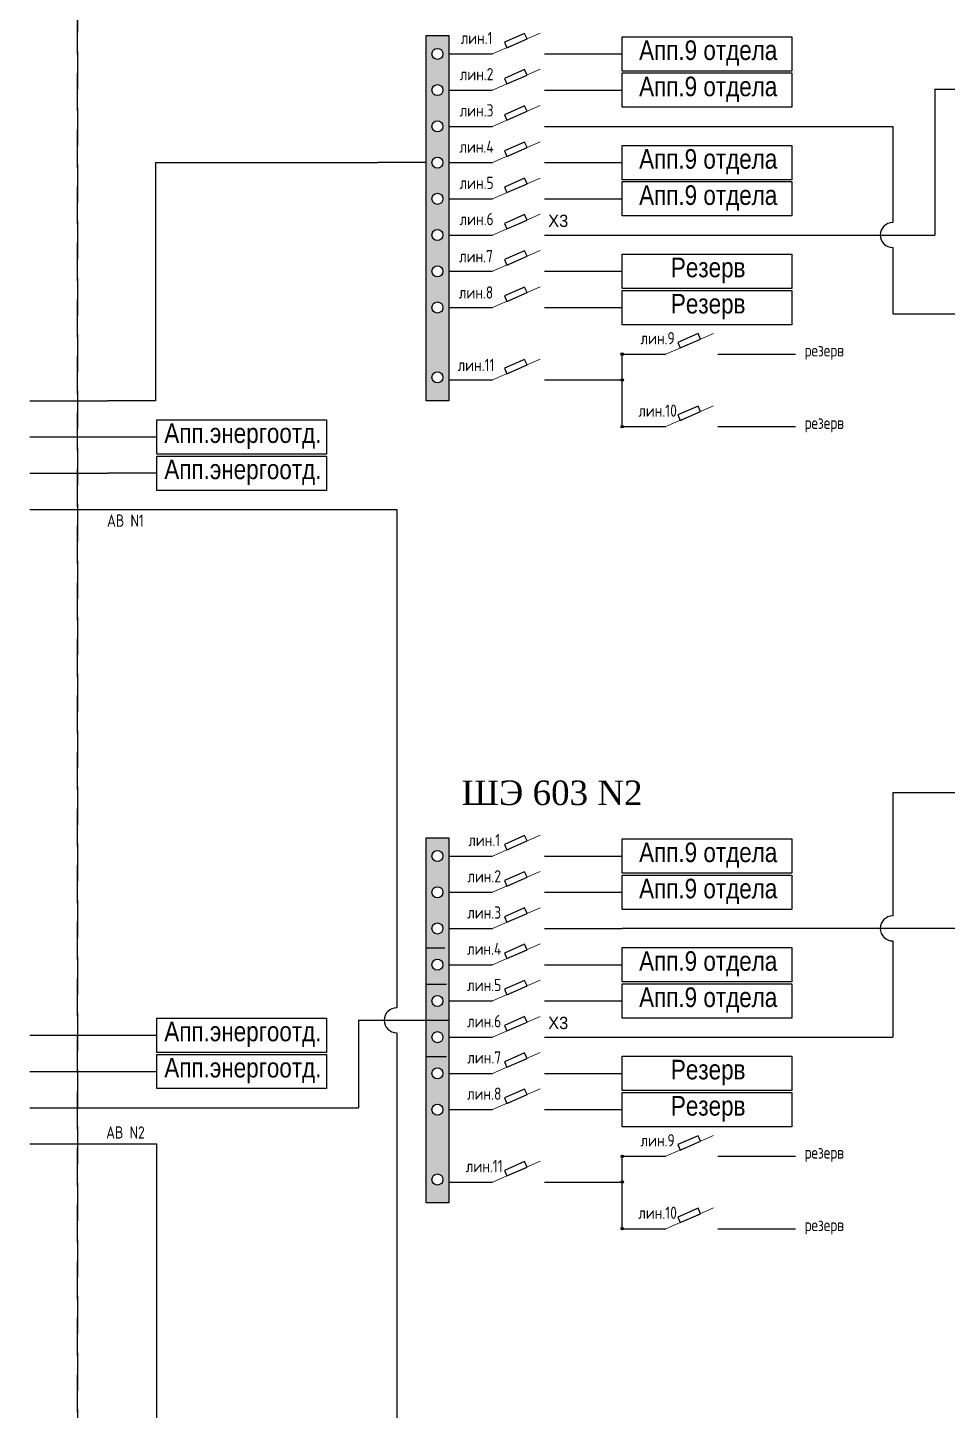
# Model space of a CAD drawing. Header units: millimetres. Extents: x 469 to 1373, y 421 to 976.
# Drawn here: x 1146.8 to 1208.8, y 771.2 to 864.4 of the extents above; entities that cross this region are included whole.
import ezdxf

# ---------------------------------------------------------------- set-up
doc = ezdxf.new("R2010")
doc.units = ezdxf.units.MM
doc.header["$LTSCALE"] = 0.1
doc.linetypes.add('DASHEDX2', pattern=[38.1, 25.4, -12.7])

msp = doc.modelspace()

# ---------------------------------------------------------------- hatches: boundary and pattern name
h = msp.add_hatch(color=256)
h.paths.add_polyline_path([(1175.206, 863.824), (1173.67, 863.824), (1173.67, 839.238), (1175.206, 839.238)])
h.paths.add_polyline_path([(1174.811, 847.954, -1), (1174.064, 847.954, -1)], flags=16)
h.paths.add_polyline_path([(1174.064, 850.394, -1), (1174.811, 850.394, -1)], flags=16)
h.paths.add_polyline_path([(1174.811, 845.514, -1), (1174.064, 845.514, -1)], flags=16)
h.paths.add_polyline_path([(1174.064, 852.834, -1), (1174.811, 852.834, -1)], flags=16)
h.paths.add_polyline_path([(1174.064, 855.274, -1), (1174.811, 855.274, -1)], flags=16)
h.paths.add_polyline_path([(1174.811, 840.807, -1), (1174.064, 840.807, -1)], flags=16)
h.paths.add_polyline_path([(1174.064, 857.714, -1), (1174.811, 857.714, -1)], flags=16)
h.paths.add_polyline_path([(1174.064, 860.154, -1), (1174.811, 860.154, -1)], flags=16)
h.paths.add_polyline_path([(1174.064, 862.594, -1), (1174.811, 862.594, -1)], flags=16)
h = msp.add_hatch(color=256)
h.paths.add_polyline_path([(1186.969, 842.374), (1186.886, 842.374), (1186.886, 842.291, 0.414214)], flags=17)
h.paths.add_polyline_path([(1186.803, 842.374, 0.414214), (1186.886, 842.291), (1186.886, 842.374), (1186.969, 842.374, 1)])
h = msp.add_hatch(color=256)
h.paths.add_polyline_path([(1186.969, 840.634), (1186.886, 840.634), (1186.886, 840.551, 0.414214)], flags=17)
h.paths.add_polyline_path([(1186.803, 840.634, 0.414214), (1186.886, 840.551), (1186.886, 840.634), (1186.969, 840.634, 1)])
h = msp.add_hatch(color=256)
h.paths.add_polyline_path([(1186.969, 837.494), (1186.886, 837.494), (1186.886, 837.411, 0.414214)], flags=17)
h.paths.add_polyline_path([(1186.803, 837.494, 0.414214), (1186.886, 837.411), (1186.886, 837.494), (1186.969, 837.494, 1)])
h = msp.add_hatch(color=256)
h.paths.add_polyline_path([(1175.206, 809.807), (1173.67, 809.807), (1173.67, 785.221), (1175.206, 785.221)])
h.paths.add_polyline_path([(1174.811, 793.937, -1), (1174.064, 793.937, -1)], flags=16)
h.paths.add_polyline_path([(1174.064, 796.377, -1), (1174.811, 796.377, -1)], flags=16)
h.paths.add_polyline_path([(1174.811, 791.497, -1), (1174.064, 791.497, -1)], flags=16)
h.paths.add_polyline_path([(1174.064, 798.817, -1), (1174.811, 798.817, -1)], flags=16)
h.paths.add_polyline_path([(1174.064, 801.257, -1), (1174.811, 801.257, -1)], flags=16)
h.paths.add_polyline_path([(1174.811, 786.79, -1), (1174.064, 786.79, -1)], flags=16)
h.paths.add_polyline_path([(1174.064, 803.697, -1), (1174.811, 803.697, -1)], flags=16)
h.paths.add_polyline_path([(1174.064, 806.137, -1), (1174.811, 806.137, -1)], flags=16)
h.paths.add_polyline_path([(1174.064, 808.577, -1), (1174.811, 808.577, -1)], flags=16)
h = msp.add_hatch(color=256)
h.paths.add_polyline_path([(1186.969, 788.357), (1186.886, 788.357), (1186.886, 788.274, 0.414214)], flags=17)
h.paths.add_polyline_path([(1186.803, 788.357, 0.414214), (1186.886, 788.274), (1186.886, 788.357), (1186.969, 788.357, 1)])
h = msp.add_hatch(color=256)
h.paths.add_polyline_path([(1186.969, 786.617), (1186.886, 786.617), (1186.886, 786.534, 0.414214)], flags=17)
h.paths.add_polyline_path([(1186.803, 786.617, 0.414214), (1186.886, 786.534), (1186.886, 786.617), (1186.969, 786.617, 1)])
h = msp.add_hatch(color=256)
h.paths.add_polyline_path([(1186.969, 783.477), (1186.886, 783.477), (1186.886, 783.394, 0.414214)], flags=17)
h.paths.add_polyline_path([(1186.803, 783.477, 0.414214), (1186.886, 783.394), (1186.886, 783.477), (1186.969, 783.477, 1)])

# ---------------------------------------------------------------- linework, layer by layer
at = {"lineweight": 15}
for p, q in [((1178.15, 862.594), (1181.366, 863.995)), ((1178.15, 860.154), (1181.366, 861.555)), ((1178.15, 857.714), (1181.366, 859.115)), ((1178.15, 855.274), (1181.366, 856.675)), ((1178.15, 852.834), (1181.366, 854.235)), ((1178.15, 850.394), (1181.366, 851.795)), ((1178.15, 847.954), (1181.366, 849.355)), ((1178.15, 845.514), (1181.366, 846.915)), ((1189.83, 842.374), (1193.046, 843.775)), ((1178.15, 840.634), (1181.366, 842.036)), ((1189.83, 837.494), (1193.046, 838.895)), ((1178.15, 808.577), (1181.366, 809.978)), ((1178.15, 806.137), (1181.366, 807.538)), ((1178.15, 803.697), (1181.366, 805.098)), ((1178.15, 801.257), (1181.366, 802.658)), ((1178.15, 798.817), (1181.366, 800.218)), ((1178.15, 796.377), (1181.366, 797.778)), ((1178.15, 793.937), (1181.366, 795.338)), ((1178.15, 791.497), (1181.366, 792.898)), ((1189.83, 788.357), (1193.046, 789.758)), ((1178.15, 786.617), (1181.366, 788.018)), ((1189.83, 783.477), (1193.046, 784.878))]:
    msp.add_line(p, q, dxfattribs=at)
for p, q in [((1175.206, 862.594), (1178.15, 862.594)), ((1181.658, 862.594), (1186.886, 862.594)), ((1175.206, 860.154), (1178.15, 860.154)), ((1181.658, 860.154), (1186.886, 860.154)), ((1207.947, 860.219), (1207.947, 850.394)), ((1207.947, 860.219), (1267.388, 860.219)), ((1175.206, 857.714), (1178.15, 857.714)), ((1181.658, 857.714), (1205.114, 857.714)), ((1205.114, 857.714), (1205.114, 851.237)), ((1155.436, 855.274), (1170.429, 855.274)), ((1155.436, 855.274), (1155.436, 839.238)), ((1173.67, 855.274), (1170.429, 855.274)), ((1175.206, 855.274), (1178.15, 855.274)), ((1181.658, 855.274), (1186.886, 855.274)), ((1175.206, 852.834), (1178.15, 852.834)), ((1181.658, 852.834), (1186.886, 852.834)), ((1175.206, 850.394), (1178.15, 850.394)), ((1181.658, 850.394), (1207.947, 850.394)), ((1205.114, 849.552), (1205.114, 845.093)), ((1175.206, 847.954), (1178.15, 847.954)), ((1181.658, 847.954), (1186.886, 847.954)), ((1175.206, 845.514), (1178.15, 845.514)), ((1181.658, 845.514), (1186.886, 845.514)), ((1205.114, 845.093), (1212.851, 845.093)), ((1186.886, 842.374), (1189.83, 842.374)), ((1186.886, 837.494), (1186.886, 842.374)), ((1193.338, 842.374), (1198.566, 842.374)), ((1175.206, 840.634), (1178.15, 840.634)), ((1181.658, 840.634), (1186.886, 840.634)), ((1146.976, 839.238), (1152.204, 839.238)), ((1155.436, 839.238), (1152.204, 839.238)), ((1186.886, 837.494), (1189.83, 837.494)), ((1193.338, 837.494), (1198.566, 837.494)), ((1146.976, 836.798), (1155.538, 836.798)), ((1146.976, 834.358), (1152.204, 834.358)), ((1155.538, 834.358), (1152.204, 834.358)), ((1146.976, 831.918), (1171.692, 831.918)), ((1171.692, 831.918), (1171.692, 798.356)), ((1205.114, 812.858), (1205.114, 804.539)), ((1205.114, 812.858), (1274.355, 812.858)), ((1175.206, 808.577), (1178.15, 808.577)), ((1181.658, 808.577), (1186.886, 808.577)), ((1175.206, 806.137), (1178.15, 806.137)), ((1181.658, 806.137), (1186.886, 806.137)), ((1175.206, 803.697), (1178.15, 803.697)), ((1181.658, 803.697), (1186.886, 803.697)), ((1209.633, 803.697), (1186.886, 803.697)), ((1205.114, 802.855), (1205.114, 796.377)), ((1173.67, 802.394), (1174.943, 802.394)), ((1175.206, 801.257), (1178.15, 801.257)), ((1181.658, 801.257), (1186.886, 801.257)), ((1173.67, 799.954), (1175.044, 799.954)), ((1175.206, 798.817), (1178.15, 798.817)), ((1181.658, 798.817), (1186.886, 798.817)), ((1169.111, 797.514), (1175.206, 797.514)), ((1169.111, 797.514), (1169.111, 791.626)), ((1146.976, 796.506), (1152.204, 796.506)), ((1152.204, 796.506), (1155.538, 796.506)), ((1171.692, 796.671), (1171.692, 750.656)), ((1175.206, 796.377), (1178.15, 796.377)), ((1181.658, 796.377), (1186.886, 796.377)), ((1181.658, 796.377), (1205.114, 796.377)), ((1173.67, 795.074), (1175.044, 795.074)), ((1146.976, 794.066), (1155.538, 794.066)), ((1175.206, 793.937), (1178.15, 793.937)), ((1181.658, 793.937), (1186.886, 793.937)), ((1146.976, 791.626), (1169.111, 791.626)), ((1175.206, 791.497), (1178.15, 791.497)), ((1181.658, 791.497), (1186.886, 791.497)), ((1146.976, 789.186), (1155.538, 789.186)), ((1155.538, 743.303), (1155.538, 789.186)), ((1186.886, 788.357), (1189.83, 788.357)), ((1186.886, 783.477), (1186.886, 788.357)), ((1193.338, 788.357), (1198.566, 788.357)), ((1175.206, 786.617), (1178.15, 786.617)), ((1181.658, 786.617), (1186.886, 786.617)), ((1186.886, 783.477), (1189.83, 783.477)), ((1193.338, 783.477), (1198.566, 783.477))]:
    msp.add_line(p, q)
at = {"linetype": 'DASHEDX2'}
for points in [[(1150.182, 760.088), (1040.254, 760.088), (1040.254, 870.376), (1150.182, 870.376)], [(1272.373, 733.021), (1150.182, 733.021), (1150.182, 870.376), (1272.373, 870.376)]]:
    msp.add_lwpolyline(points, close=True, dxfattribs=at)
for points in [[(1173.67, 863.824), (1175.206, 863.824), (1175.206, 839.238), (1173.67, 839.238)], [(1179.105, 863.01), (1180.473, 863.606), (1180.313, 863.975), (1178.945, 863.378)], [(1186.886, 863.75), (1198.312, 863.75), (1198.312, 861.438), (1186.886, 861.438)], [(1179.105, 860.57), (1180.473, 861.166), (1180.313, 861.535), (1178.945, 860.939)], [(1186.886, 861.31), (1198.312, 861.31), (1198.312, 858.998), (1186.886, 858.998)], [(1179.105, 858.13), (1180.473, 858.726), (1180.313, 859.095), (1178.945, 858.499)], [(1179.105, 855.69), (1180.473, 856.286), (1180.313, 856.655), (1178.945, 856.059)], [(1186.886, 856.43), (1198.312, 856.43), (1198.312, 854.119), (1186.886, 854.119)], [(1179.105, 853.25), (1180.473, 853.846), (1180.313, 854.215), (1178.945, 853.619)], [(1186.886, 853.99), (1198.312, 853.99), (1198.312, 851.679), (1186.886, 851.679)], [(1179.105, 850.81), (1180.473, 851.406), (1180.313, 851.775), (1178.945, 851.179)], [(1179.105, 848.37), (1180.473, 848.966), (1180.313, 849.335), (1178.945, 848.739)], [(1186.886, 849.11), (1198.312, 849.11), (1198.312, 846.799), (1186.886, 846.799)], [(1179.105, 845.93), (1180.473, 846.526), (1180.313, 846.895), (1178.945, 846.299)], [(1186.886, 846.67), (1198.312, 846.67), (1198.312, 844.359), (1186.886, 844.359)], [(1190.785, 842.79), (1192.154, 843.386), (1191.993, 843.755), (1190.625, 843.159)], [(1179.105, 841.05), (1180.473, 841.647), (1180.313, 842.015), (1178.945, 841.419)], [(1190.785, 837.91), (1192.154, 838.506), (1191.993, 838.875), (1190.625, 838.279)], [(1155.538, 837.954), (1166.964, 837.954), (1166.964, 835.642), (1155.538, 835.642)], [(1155.538, 835.514), (1166.964, 835.514), (1166.964, 833.202), (1155.538, 833.202)], [(1173.67, 809.807), (1175.206, 809.807), (1175.206, 785.221), (1173.67, 785.221)], [(1179.105, 808.993), (1180.473, 809.589), (1180.313, 809.958), (1178.945, 809.361)], [(1186.886, 809.732), (1198.312, 809.732), (1198.312, 807.421), (1186.886, 807.421)], [(1179.105, 806.553), (1180.473, 807.149), (1180.313, 807.518), (1178.945, 806.921)], [(1186.886, 807.293), (1198.312, 807.293), (1198.312, 804.981), (1186.886, 804.981)], [(1179.105, 804.113), (1180.473, 804.709), (1180.313, 805.078), (1178.945, 804.481)], [(1179.105, 801.673), (1180.473, 802.269), (1180.313, 802.638), (1178.945, 802.042)], [(1186.886, 802.413), (1198.312, 802.413), (1198.312, 800.101), (1186.886, 800.101)], [(1179.105, 799.233), (1180.473, 799.829), (1180.313, 800.198), (1178.945, 799.602)], [(1186.886, 799.973), (1198.312, 799.973), (1198.312, 797.662), (1186.886, 797.662)], [(1155.538, 797.661), (1166.964, 797.661), (1166.964, 795.35), (1155.538, 795.35)], [(1179.105, 796.793), (1180.473, 797.389), (1180.313, 797.758), (1178.945, 797.162)], [(1155.538, 795.221), (1166.964, 795.221), (1166.964, 792.91), (1155.538, 792.91)], [(1179.105, 794.353), (1180.473, 794.949), (1180.313, 795.318), (1178.945, 794.722)], [(1186.886, 795.093), (1198.312, 795.093), (1198.312, 792.782), (1186.886, 792.782)], [(1179.105, 791.913), (1180.473, 792.509), (1180.313, 792.878), (1178.945, 792.282)], [(1186.886, 792.653), (1198.312, 792.653), (1198.312, 790.342), (1186.886, 790.342)], [(1190.785, 788.773), (1192.154, 789.369), (1191.993, 789.738), (1190.625, 789.142)], [(1179.105, 787.033), (1180.473, 787.63), (1180.313, 787.998), (1178.945, 787.402)], [(1190.785, 783.893), (1192.154, 784.489), (1191.993, 784.858), (1190.625, 784.262)]]:
    msp.add_lwpolyline(points, close=True)
for centre, radius in [((1174.438, 862.594), 0.373), ((1174.438, 860.154), 0.373), ((1174.438, 857.714), 0.373), ((1174.438, 855.274), 0.373), ((1174.438, 852.834), 0.373), ((1174.438, 850.394), 0.373), ((1174.438, 847.954), 0.373), ((1174.438, 845.514), 0.373), ((1186.886, 842.374), 0.083), ((1174.438, 840.807), 0.373), ((1186.886, 840.634), 0.083), ((1186.886, 837.494), 0.083), ((1174.438, 808.577), 0.373), ((1174.438, 806.137), 0.373), ((1174.438, 803.697), 0.373), ((1174.438, 801.257), 0.373), ((1174.438, 798.817), 0.373), ((1174.438, 796.377), 0.373), ((1174.438, 793.937), 0.373), ((1174.438, 791.497), 0.373), ((1186.886, 788.357), 0.083), ((1174.438, 786.79), 0.373), ((1186.886, 786.617), 0.083), ((1186.886, 783.477), 0.083)]:
    msp.add_circle(centre, radius)
for centre in [(1205.114, 850.394), (1205.114, 803.697), (1171.692, 797.514)]:
    msp.add_arc(centre, 0.842, 90, 270)

# ---------------------------------------------------------------- texts
at = {"attachment_point": 5}
for s, insert, char_height, width in [('{\\fGOST|b0|i0|c204|p34;лин.1}', (1177.077, 863.668), 0.825, 13.43845), ('{\\fArial Narrow|b0|i0|c204|p34;Апп.9 отдела}', (1192.678, 862.652), 1.32, 12.7846), ('{\\fGOST|b0|i0|c204|p34;лин.2}', (1177.077, 861.228), 0.825, 13.43845), ('{\\fArial Narrow|b0|i0|c204|p34;Апп.9 отдела}', (1192.678, 860.212), 1.32, 12.7846), ('{\\fGOST|b0|i0|c204|p34;лин.3}', (1177.077, 858.788), 0.825, 13.43845), ('{\\fGOST|b0|i0|c204|p34;лин.4}', (1177.077, 856.348), 0.825, 13.43845), ('{\\fArial Narrow|b0|i0|c204|p34;Апп.9 отдела}', (1192.678, 855.332), 1.32, 12.7846), ('{\\fGOST|b0|i0|c204|p34;лин.5}', (1177.077, 853.908), 0.825, 13.43845), ('{\\fArial Narrow|b0|i0|c204|p34;Апп.9 отдела}', (1192.678, 852.892), 1.32, 12.7846), ('{\\fGOST|b0|i0|c204|p34;лин.6}', (1177.077, 851.468), 0.825, 13.43845), ('X3', (1182.575, 851.346), 0.825, 13.43843), ('{\\fGOST|b0|i0|c204|p34;лин.7}', (1177.038, 848.966), 0.825, 13.43845), ('{\\fArial Narrow|b0|i0|c204|p34;Резерв}', (1192.678, 848.012), 1.32, 12.7846), ('{\\fGOST|b0|i0|c204|p34;лин.8}', (1177.038, 846.526), 0.825, 13.43845), ('{\\fArial Narrow|b0|i0|c204|p34;Резерв}', (1192.678, 845.572), 1.32, 12.7846), ('{\\fGOST|b0|i0|c204|p34;лин.9}', (1189.27, 843.448), 0.825, 13.43845), ('{\\fGOST|b0|i0|c204|p34;резерв}', (1200.5, 842.516), 0.825, 13.43845), ('{\\fGOST|b0|i0|c204|p34;лин.11}', (1177.038, 841.647), 0.825, 13.43845), ('{\\fGOST|b0|i0|c204|p34;лин.10}', (1189.27, 838.568), 0.825, 13.43845), ('{\\fGOST|b0|i0|c204|p34;резерв}', (1200.5, 837.636), 0.825, 13.43845), ('{\\fArial Narrow|b0|i0|c204|p34;Апп.энергоотд.}', (1161.33, 836.856), 1.32, 12.7846), ('{\\fArial Narrow|b0|i0|c204|p34;Апп.энергоотд.}', (1161.33, 834.416), 1.32, 12.7846), ('{\\fGOST|b0|i0|c204|p34;АВ N1}', (1153.419, 831.162), 0.825, 13.43843), ('{\\fTimes New Roman|b0|i0|c204|p18;ШЭ\\fTimes New Roman|b0|i0|c238|p18; 603 N2}', (1182.16, 812.823), 1.65, 15.98075), ('{\\fGOST|b0|i0|c204|p34;лин.1}', (1177.59, 809.651), 0.825, 13.43845), ('{\\fArial Narrow|b0|i0|c204|p34;Апп.9 отдела}', (1192.678, 808.635), 1.32, 12.7846), ('{\\fGOST|b0|i0|c204|p34;лин.2}', (1177.59, 807.211), 0.825, 13.43845), ('{\\fArial Narrow|b0|i0|c204|p34;Апп.9 отдела}', (1192.678, 806.195), 1.32, 12.7846), ('{\\fGOST|b0|i0|c204|p34;лин.3}', (1177.59, 804.771), 0.825, 13.43845), ('{\\fGOST|b0|i0|c204|p34;лин.4}', (1177.59, 802.331), 0.825, 13.43845), ('{\\fArial Narrow|b0|i0|c204|p34;Апп.9 отдела}', (1192.678, 801.315), 1.32, 12.7846), ('{\\fGOST|b0|i0|c204|p34;лин.5}', (1177.59, 799.891), 0.825, 13.43845), ('{\\fArial Narrow|b0|i0|c204|p34;Апп.9 отдела}', (1192.678, 798.875), 1.32, 12.7846), ('{\\fArial Narrow|b0|i0|c204|p34;Апп.энергоотд.}', (1161.33, 796.563), 1.32, 12.7846), ('{\\fGOST|b0|i0|c204|p34;лин.6}', (1177.59, 797.451), 0.825, 13.43845), ('X3', (1182.575, 797.329), 0.825, 13.43843), ('{\\fGOST|b0|i0|c204|p34;лин.7}', (1177.59, 795.011), 0.825, 13.43845), ('{\\fArial Narrow|b0|i0|c204|p34;Апп.энергоотд.}', (1161.33, 794.123), 1.32, 12.7846), ('{\\fArial Narrow|b0|i0|c204|p34;Резерв}', (1192.678, 793.995), 1.32, 12.7846), ('{\\fGOST|b0|i0|c204|p34;лин.8}', (1177.59, 792.571), 0.825, 13.43845), ('{\\fArial Narrow|b0|i0|c204|p34;Резерв}', (1192.678, 791.555), 1.32, 12.7846), ('{\\fGOST|b0|i0|c204|p34;АВ N2}', (1153.419, 789.958), 0.825, 13.43843), ('{\\fGOST|b0|i0|c204|p34;лин.9}', (1189.27, 789.431), 0.825, 13.43845), ('{\\fGOST|b0|i0|c204|p34;резерв}', (1200.5, 788.499), 0.825, 13.43845), ('{\\fGOST|b0|i0|c204|p34;лин.11}', (1177.59, 787.691), 0.825, 13.43845), ('{\\fGOST|b0|i0|c204|p34;лин.10}', (1189.27, 784.551), 0.825, 13.43845), ('{\\fGOST|b0|i0|c204|p34;резерв}', (1200.5, 783.619), 0.825, 13.43845)]:
    msp.add_mtext(s, dxfattribs=dict(at, insert=insert, char_height=char_height, width=width))

doc.saveas('drawing.dxf')
